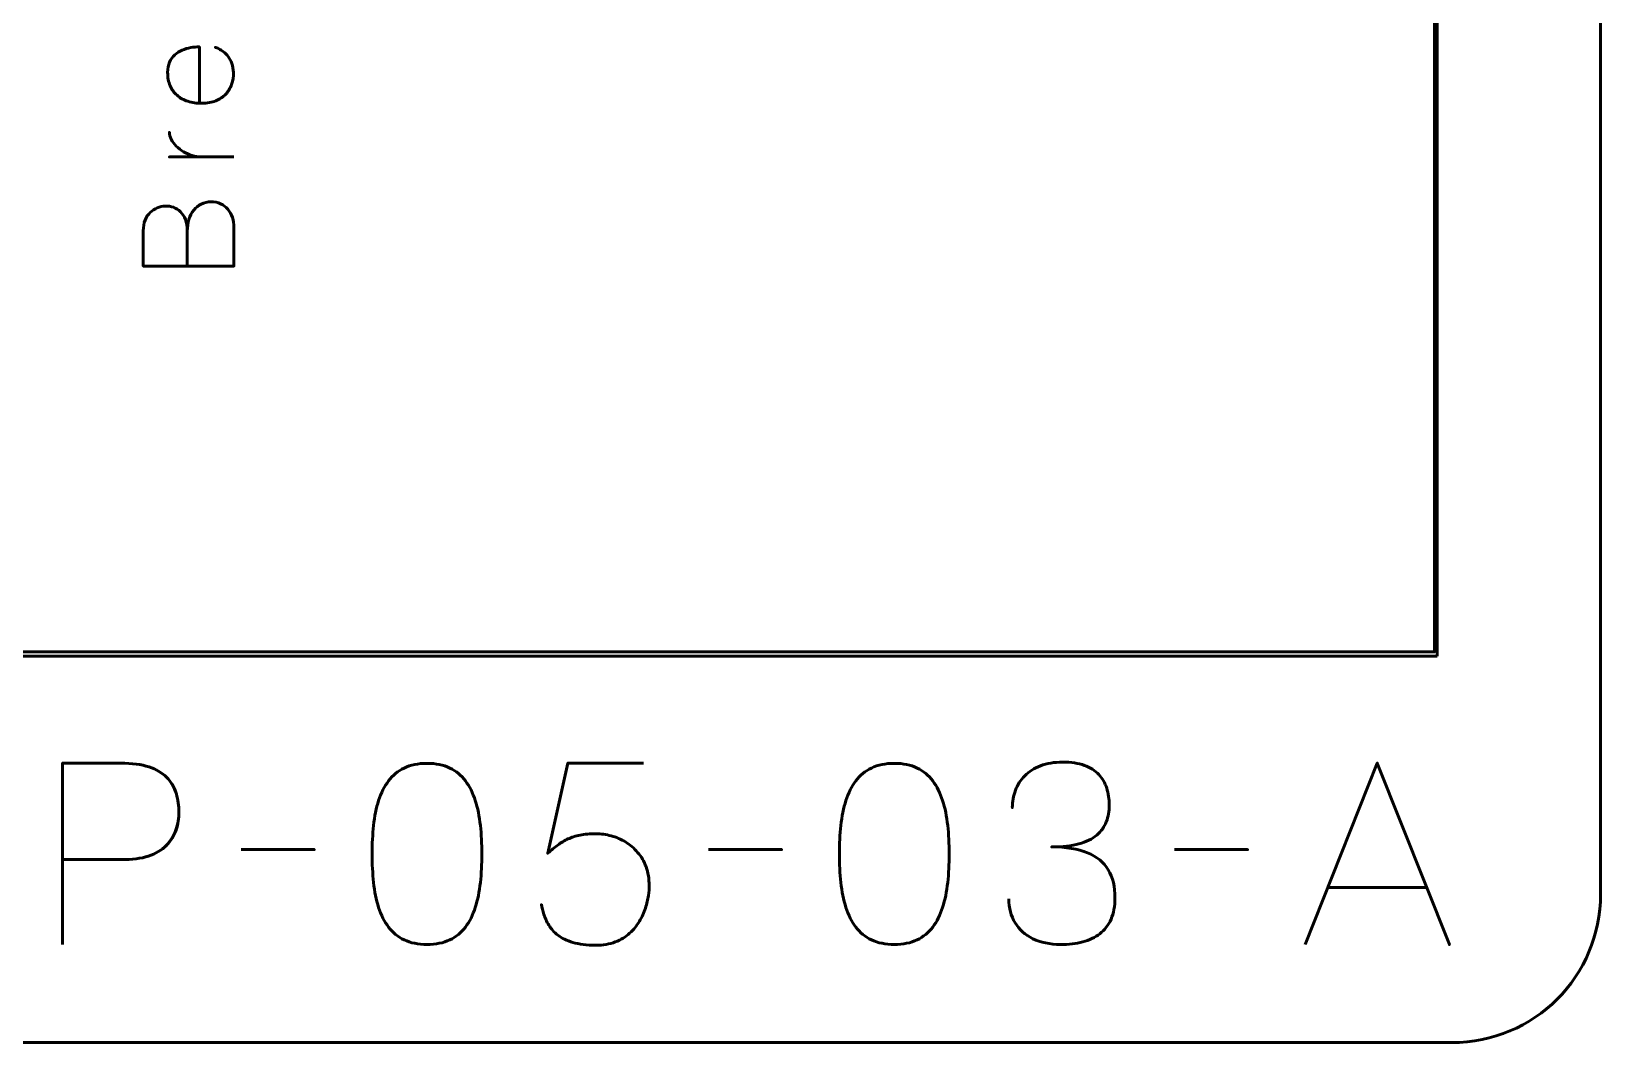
# Model space of a CAD drawing. Header units: centimetres. Extents: x -21 to 0, y -29.7 to 0.
# Drawn here: x -5.28 to 0, y -29.7 to -26.3 of the extents above; entities that cross this region are included whole.
import ezdxf

# ---------------------------------------------------------------- set-up
doc = ezdxf.new("R2010")
doc.units = ezdxf.units.CM
doc.header["$MEASUREMENT"] = 0
doc.layers.add('Layer 1', color=7, linetype='Continuous')

msp = doc.modelspace()

# ---------------------------------------------------------------- linework, layer by layer
at = {"layer": 'Layer 1', "color": 22, "lineweight": 53}
msp.add_open_spline([(-21.00002, -29.19996), (-21.00002, -29.19996), (-21.00002, -0.49992), (-21.00002, -0.49992), (-21.00002, -0.49992), (-21.00002, -0.22295), (-20.77693, 0.00004), (-20.49993, 0.00004), (-20.49993, 0.00004), (-20.49993, 0.00004), (-0.50008, 0.00004), (-0.50008, 0.00004), (-0.50008, 0.00004), (-0.22294, 0.00004), (0.00002, -0.22295), (0.00002, -0.49992), (0.00002, -0.49992), (0.00002, -0.49992), (0.00002, -29.19996), (0.00002, -29.19996), (0.00002, -29.19996), (0.00002, -29.47696), (-0.22294, -29.70005), (-0.50008, -29.70005), (-0.50008, -29.70005), (-0.50008, -29.70005), (-20.49993, -29.70005), (-20.49993, -29.70005), (-20.49993, -29.70005), (-20.77693, -29.70005), (-21.00002, -29.47696), (-21.00002, -29.19996)], degree=3, knots=[0, 0, 0, 0, 0.125, 0.125, 0.125, 0.125, 0.25, 0.25, 0.25, 0.25, 0.375, 0.375, 0.375, 0.375, 0.5, 0.5, 0.5, 0.5, 0.625, 0.625, 0.625, 0.625, 0.75, 0.75, 0.75, 0.75, 0.875, 0.875, 0.875, 0.875, 1, 1, 1, 1], dxfattribs=at)
at = {"layer": 'Layer 1', "color": 114, "lineweight": 53}
msp.add_open_spline([(-0.55013, -28.40002), (-0.55013, -28.40002), (-9.85003, -28.40002), (-9.85003, -28.40002), (-9.85003, -28.40002), (-10.12703, -28.40002), (-10.35013, -28.17693), (-10.35013, -27.89993), (-10.35013, -27.89993), (-10.35013, -27.89993), (-10.35013, -23.60007), (-10.35013, -23.60007), (-10.35013, -23.60007), (-10.35013, -23.32293), (-10.12703, -23.09997), (-9.85003, -23.09997), (-9.85003, -23.09997), (-9.85003, -23.09997), (-0.55013, -23.09997), (-0.55013, -23.09997), (-0.55013, -23.09997), (-0.54978, -24.86664), (-0.54978, -26.63334), (-0.55013, -28.40002)], degree=3, knots=[0, 0, 0, 0, 0.1666667, 0.1666667, 0.1666667, 0.1666667, 0.3333333, 0.3333333, 0.3333333, 0.3333333, 0.5, 0.5, 0.5, 0.5, 0.6666667, 0.6666667, 0.6666667, 0.6666667, 0.8333333, 0.8333333, 0.8333333, 0.8333333, 1, 1, 1, 1], dxfattribs=at)
at = {"layer": 'Layer 1', "color": 30, "lineweight": 53}
for points, knots in [([(-8.94108, -28.38513), (-8.94108, -28.38513), (-8.94108, -23.11485), (-8.94108, -23.11485), (-8.94108, -23.11485), (-8.94108, -23.11485), (-0.55908, -23.11485), (-0.55908, -23.11485), (-0.55908, -23.11485), (-0.55908, -23.11485), (-0.55908, -28.38513), (-0.55908, -28.38513), (-0.55908, -28.38513), (-0.55908, -28.38513), (-8.94108, -28.38513), (-8.94108, -28.38513)], [0, 0, 0, 0, 0.25, 0.25, 0.25, 0.25, 0.5, 0.5, 0.5, 0.5, 0.75, 0.75, 0.75, 0.75, 1, 1, 1, 1]), ([(-4.71416, -26.53887), (-4.71416, -26.53887), (-4.71416, -26.34964), (-4.71416, -26.34964), (-4.71416, -26.34964), (-4.72369, -26.34957), (-4.73335, -26.35041), (-4.74337, -26.35211), (-4.74337, -26.35211), (-4.75332, -26.3538), (-4.76292, -26.35662), (-4.77216, -26.3605), (-4.77216, -26.3605), (-4.7814, -26.36438), (-4.78973, -26.36968), (-4.79706, -26.37624), (-4.79706, -26.37624), (-4.80447, -26.38287), (-4.81033, -26.39105), (-4.81463, -26.40079), (-4.81463, -26.40079), (-4.81894, -26.41053), (-4.82119, -26.42217), (-4.82126, -26.43557), (-4.82126, -26.43557), (-4.82119, -26.4523), (-4.81844, -26.46711), (-4.81301, -26.48002), (-4.81301, -26.48002), (-4.80758, -26.49287), (-4.79982, -26.50373), (-4.78966, -26.51248), (-4.78966, -26.51248), (-4.77957, -26.5213), (-4.76736, -26.528), (-4.75325, -26.53252), (-4.75325, -26.53252), (-4.73907, -26.53703), (-4.72319, -26.53929), (-4.7057, -26.53929), (-4.7057, -26.53929), (-4.68813, -26.53922), (-4.67261, -26.5364), (-4.65927, -26.53104), (-4.65927, -26.53104), (-4.64594, -26.5256), (-4.63472, -26.51812), (-4.62576, -26.50853), (-4.62576, -26.50853), (-4.61687, -26.499), (-4.61016, -26.488), (-4.60579, -26.47551), (-4.60579, -26.47551), (-4.60142, -26.46309), (-4.59944, -26.44976), (-4.59986, -26.43557), (-4.59986, -26.43557), (-4.60029, -26.42422), (-4.60212, -26.41413), (-4.60537, -26.40531), (-4.60537, -26.40531), (-4.60868, -26.39649), (-4.61277, -26.3888), (-4.61771, -26.38223), (-4.61771, -26.38223), (-4.62265, -26.37574), (-4.62787, -26.37031), (-4.63338, -26.36594), (-4.63338, -26.36594), (-4.63888, -26.36156), (-4.6441, -26.35818), (-4.64904, -26.35578), (-4.64904, -26.35578), (-4.65391, -26.35338), (-4.658, -26.3519), (-4.66125, -26.35133), (-4.66125, -26.35133), (-4.658, -26.3519), (-4.65391, -26.35338), (-4.64904, -26.35578), (-4.64904, -26.35578), (-4.6441, -26.35818), (-4.63888, -26.36156), (-4.63338, -26.36594), (-4.63338, -26.36594), (-4.62787, -26.37031), (-4.62265, -26.37574), (-4.61771, -26.38223), (-4.61771, -26.38223), (-4.61277, -26.3888), (-4.60868, -26.39649), (-4.60537, -26.40531), (-4.60537, -26.40531), (-4.60212, -26.41413), (-4.60029, -26.42422), (-4.59986, -26.43557), (-4.59986, -26.43557), (-4.59944, -26.44976), (-4.60142, -26.46309), (-4.60579, -26.47551), (-4.60579, -26.47551), (-4.61016, -26.488), (-4.61687, -26.499), (-4.62576, -26.50853), (-4.62576, -26.50853), (-4.63472, -26.51812), (-4.64594, -26.5256), (-4.65927, -26.53104), (-4.65927, -26.53104), (-4.67261, -26.5364), (-4.68813, -26.53922), (-4.7057, -26.53929), (-4.7057, -26.53929), (-4.72319, -26.53929), (-4.73907, -26.53703), (-4.75325, -26.53252), (-4.75325, -26.53252), (-4.76736, -26.528), (-4.77957, -26.5213), (-4.78966, -26.51248), (-4.78966, -26.51248), (-4.79982, -26.50373), (-4.80758, -26.49287), (-4.81301, -26.48002), (-4.81301, -26.48002), (-4.81844, -26.46711), (-4.82119, -26.4523), (-4.82126, -26.43557), (-4.82126, -26.43557), (-4.82119, -26.42217), (-4.81894, -26.41053), (-4.81463, -26.40079), (-4.81463, -26.40079), (-4.81033, -26.39105), (-4.80447, -26.38287), (-4.79706, -26.37624), (-4.79706, -26.37624), (-4.78973, -26.36968), (-4.7814, -26.36438), (-4.77216, -26.3605), (-4.77216, -26.3605), (-4.76292, -26.35662), (-4.75332, -26.3538), (-4.74337, -26.35211), (-4.74337, -26.35211), (-4.73335, -26.35041), (-4.72369, -26.34957), (-4.71416, -26.34964), (-4.71416, -26.34964), (-4.71416, -26.34964), (-4.71416, -26.53887), (-4.71416, -26.53887)], [0, 0, 0, 0, 0.0263158, 0.0263158, 0.0263158, 0.0263158, 0.0526316, 0.0526316, 0.0526316, 0.0526316, 0.0789474, 0.0789474, 0.0789474, 0.0789474, 0.1052632, 0.1052632, 0.1052632, 0.1052632, 0.1315789, 0.1315789, 0.1315789, 0.1315789, 0.1578947, 0.1578947, 0.1578947, 0.1578947, 0.1842105, 0.1842105, 0.1842105, 0.1842105, 0.2105263, 0.2105263, 0.2105263, 0.2105263, 0.2368421, 0.2368421, 0.2368421, 0.2368421, 0.2631579, 0.2631579, 0.2631579, 0.2631579, 0.2894737, 0.2894737, 0.2894737, 0.2894737, 0.3157895, 0.3157895, 0.3157895, 0.3157895, 0.3421053, 0.3421053, 0.3421053, 0.3421053, 0.3684211, 0.3684211, 0.3684211, 0.3684211, 0.3947368, 0.3947368, 0.3947368, 0.3947368, 0.4210526, 0.4210526, 0.4210526, 0.4210526, 0.4473684, 0.4473684, 0.4473684, 0.4473684, 0.4736842, 0.4736842, 0.4736842, 0.4736842, 0.5, 0.5, 0.5, 0.5, 0.5263158, 0.5263158, 0.5263158, 0.5263158, 0.5526316, 0.5526316, 0.5526316, 0.5526316, 0.5789474, 0.5789474, 0.5789474, 0.5789474, 0.6052632, 0.6052632, 0.6052632, 0.6052632, 0.6315789, 0.6315789, 0.6315789, 0.6315789, 0.6578947, 0.6578947, 0.6578947, 0.6578947, 0.6842105, 0.6842105, 0.6842105, 0.6842105, 0.7105263, 0.7105263, 0.7105263, 0.7105263, 0.7368421, 0.7368421, 0.7368421, 0.7368421, 0.7631579, 0.7631579, 0.7631579, 0.7631579, 0.7894737, 0.7894737, 0.7894737, 0.7894737, 0.8157895, 0.8157895, 0.8157895, 0.8157895, 0.8421053, 0.8421053, 0.8421053, 0.8421053, 0.8684211, 0.8684211, 0.8684211, 0.8684211, 0.8947368, 0.8947368, 0.8947368, 0.8947368, 0.9210526, 0.9210526, 0.9210526, 0.9210526, 0.9473684, 0.9473684, 0.9473684, 0.9473684, 0.9736842, 0.9736842, 0.9736842, 0.9736842, 1, 1, 1, 1]), ([(-4.70908, -26.71963), (-4.71889, -26.71984), (-4.72884, -26.71836), (-4.73886, -26.71526), (-4.73886, -26.71526), (-4.74888, -26.71215), (-4.75847, -26.70785), (-4.76764, -26.70234), (-4.76764, -26.70234), (-4.77682, -26.69677), (-4.78493, -26.69042), (-4.79213, -26.68322), (-4.79213, -26.68322), (-4.79932, -26.6761), (-4.80497, -26.66848), (-4.80913, -26.66051), (-4.80913, -26.66051), (-4.81329, -26.65253), (-4.81534, -26.64463), (-4.81534, -26.63666), (-4.81534, -26.63666), (-4.81534, -26.64463), (-4.81329, -26.65253), (-4.80913, -26.66051), (-4.80913, -26.66051), (-4.80497, -26.66848), (-4.79932, -26.6761), (-4.79213, -26.68322), (-4.79213, -26.68322), (-4.78493, -26.69042), (-4.77682, -26.69677), (-4.76764, -26.70234), (-4.76764, -26.70234), (-4.75847, -26.70785), (-4.74888, -26.71215), (-4.73886, -26.71526), (-4.73886, -26.71526), (-4.72884, -26.71836), (-4.71889, -26.71984), (-4.70908, -26.71963)], [0, 0, 0, 0, 0.1, 0.1, 0.1, 0.1, 0.2, 0.2, 0.2, 0.2, 0.3, 0.3, 0.3, 0.3, 0.4, 0.4, 0.4, 0.4, 0.5, 0.5, 0.5, 0.5, 0.6, 0.6, 0.6, 0.6, 0.7, 0.7, 0.7, 0.7, 0.8, 0.8, 0.8, 0.8, 0.9, 0.9, 0.9, 0.9, 1, 1, 1, 1]), ([(-4.59817, -26.71963), (-4.59817, -26.71963), (-4.81534, -26.71963), (-4.81534, -26.71963), (-4.81534, -26.71963), (-4.81534, -26.71963), (-4.59817, -26.71963), (-4.59817, -26.71963)], [0, 0, 0, 0, 0.5, 0.5, 0.5, 0.5, 1, 1, 1, 1]), ([(-4.75523, -27.08708), (-4.75523, -27.08708), (-4.75523, -26.96982), (-4.75523, -26.96982), (-4.75523, -26.96982), (-4.7553, -26.95458), (-4.75741, -26.9416), (-4.76158, -26.93066), (-4.76158, -26.93066), (-4.76567, -26.91979), (-4.77124, -26.91098), (-4.77823, -26.90413), (-4.77823, -26.90413), (-4.78521, -26.89729), (-4.79311, -26.89235), (-4.80186, -26.88924), (-4.80186, -26.88924), (-4.81054, -26.88621), (-4.81957, -26.8848), (-4.82888, -26.88515), (-4.82888, -26.88515), (-4.8382, -26.88558), (-4.84723, -26.88755), (-4.85605, -26.89108), (-4.85605, -26.89108), (-4.86487, -26.89454), (-4.87284, -26.89976), (-4.87997, -26.9066), (-4.87997, -26.9066), (-4.88709, -26.91344), (-4.89274, -26.92198), (-4.8969, -26.93235), (-4.8969, -26.93235), (-4.90113, -26.94273), (-4.90332, -26.95493), (-4.90339, -26.96897), (-4.90339, -26.96897), (-4.90339, -26.96897), (-4.90339, -27.08708), (-4.90339, -27.08708), (-4.90339, -27.08708), (-4.90339, -27.08708), (-4.59817, -27.08708), (-4.59817, -27.08708), (-4.59817, -27.08708), (-4.59817, -27.08708), (-4.59817, -26.95712), (-4.59817, -26.95712), (-4.59817, -26.95712), (-4.59817, -26.94498), (-4.59993, -26.93369), (-4.60339, -26.92325), (-4.60339, -26.92325), (-4.60692, -26.91281), (-4.61193, -26.90371), (-4.61856, -26.89581), (-4.61856, -26.89581), (-4.62526, -26.88797), (-4.63331, -26.88184), (-4.64283, -26.87746), (-4.64283, -26.87746), (-4.65236, -26.87309), (-4.66315, -26.87083), (-4.67522, -26.87076), (-4.67522, -26.87076), (-4.68735, -26.87104), (-4.69829, -26.87358), (-4.70809, -26.87845), (-4.70809, -26.87845), (-4.7179, -26.88332), (-4.7263, -26.89009), (-4.73328, -26.89884), (-4.73328, -26.89884), (-4.74034, -26.90759), (-4.74577, -26.91803), (-4.74951, -26.93003), (-4.74951, -26.93003), (-4.75325, -26.94202), (-4.75515, -26.95528), (-4.75523, -26.96982), (-4.75523, -26.96982), (-4.75515, -26.95528), (-4.75325, -26.94202), (-4.74951, -26.93003), (-4.74951, -26.93003), (-4.74577, -26.91803), (-4.74034, -26.90759), (-4.73328, -26.89884), (-4.73328, -26.89884), (-4.7263, -26.89009), (-4.7179, -26.88332), (-4.70809, -26.87845), (-4.70809, -26.87845), (-4.69829, -26.87358), (-4.68735, -26.87104), (-4.67522, -26.87076), (-4.67522, -26.87076), (-4.66315, -26.87083), (-4.65236, -26.87309), (-4.64283, -26.87746), (-4.64283, -26.87746), (-4.63331, -26.88184), (-4.62526, -26.88797), (-4.61856, -26.89581), (-4.61856, -26.89581), (-4.61193, -26.90371), (-4.60692, -26.91281), (-4.60339, -26.92325), (-4.60339, -26.92325), (-4.59993, -26.93369), (-4.59817, -26.94498), (-4.59817, -26.95712), (-4.59817, -26.95712), (-4.59817, -26.95712), (-4.59817, -27.08708), (-4.59817, -27.08708), (-4.59817, -27.08708), (-4.59817, -27.08708), (-4.90339, -27.08708), (-4.90339, -27.08708), (-4.90339, -27.08708), (-4.90339, -27.08708), (-4.90339, -26.96897), (-4.90339, -26.96897), (-4.90339, -26.96897), (-4.90332, -26.95493), (-4.90113, -26.94273), (-4.8969, -26.93235), (-4.8969, -26.93235), (-4.89274, -26.92198), (-4.88709, -26.91344), (-4.87997, -26.9066), (-4.87997, -26.9066), (-4.87284, -26.89976), (-4.86487, -26.89454), (-4.85605, -26.89108), (-4.85605, -26.89108), (-4.84723, -26.88755), (-4.8382, -26.88558), (-4.82888, -26.88515), (-4.82888, -26.88515), (-4.81957, -26.8848), (-4.81054, -26.88621), (-4.80186, -26.88924), (-4.80186, -26.88924), (-4.79311, -26.89235), (-4.78521, -26.89729), (-4.77823, -26.90413), (-4.77823, -26.90413), (-4.77124, -26.91098), (-4.76567, -26.91979), (-4.76158, -26.93066), (-4.76158, -26.93066), (-4.75741, -26.9416), (-4.7553, -26.95458), (-4.75523, -26.96982), (-4.75523, -26.96982), (-4.75523, -26.96982), (-4.75523, -27.08708), (-4.75523, -27.08708)], [0, 0, 0, 0, 0.025, 0.025, 0.025, 0.025, 0.05, 0.05, 0.05, 0.05, 0.075, 0.075, 0.075, 0.075, 0.1, 0.1, 0.1, 0.1, 0.125, 0.125, 0.125, 0.125, 0.15, 0.15, 0.15, 0.15, 0.175, 0.175, 0.175, 0.175, 0.2, 0.2, 0.2, 0.2, 0.225, 0.225, 0.225, 0.225, 0.25, 0.25, 0.25, 0.25, 0.275, 0.275, 0.275, 0.275, 0.3, 0.3, 0.3, 0.3, 0.325, 0.325, 0.325, 0.325, 0.35, 0.35, 0.35, 0.35, 0.375, 0.375, 0.375, 0.375, 0.4, 0.4, 0.4, 0.4, 0.425, 0.425, 0.425, 0.425, 0.45, 0.45, 0.45, 0.45, 0.475, 0.475, 0.475, 0.475, 0.5, 0.5, 0.5, 0.5, 0.525, 0.525, 0.525, 0.525, 0.55, 0.55, 0.55, 0.55, 0.575, 0.575, 0.575, 0.575, 0.6, 0.6, 0.6, 0.6, 0.625, 0.625, 0.625, 0.625, 0.65, 0.65, 0.65, 0.65, 0.675, 0.675, 0.675, 0.675, 0.7, 0.7, 0.7, 0.7, 0.725, 0.725, 0.725, 0.725, 0.75, 0.75, 0.75, 0.75, 0.775, 0.775, 0.775, 0.775, 0.8, 0.8, 0.8, 0.8, 0.825, 0.825, 0.825, 0.825, 0.85, 0.85, 0.85, 0.85, 0.875, 0.875, 0.875, 0.875, 0.9, 0.9, 0.9, 0.9, 0.925, 0.925, 0.925, 0.925, 0.95, 0.95, 0.95, 0.95, 0.975, 0.975, 0.975, 0.975, 1, 1, 1, 1]), ([(-5.17463, -29.36993), (-5.17463, -29.36993), (-5.17463, -28.75948), (-5.17463, -28.75948), (-5.17463, -28.75948), (-5.17463, -28.75948), (-4.9799, -28.75948), (-4.9799, -28.75948), (-4.9799, -28.75948), (-4.94095, -28.75962), (-4.90892, -28.764), (-4.88366, -28.77246), (-4.88366, -28.77246), (-4.85854, -28.78079), (-4.83878, -28.79236), (-4.82453, -28.80704), (-4.82453, -28.80704), (-4.81028, -28.82157), (-4.80012, -28.83822), (-4.79391, -28.85699), (-4.79391, -28.85699), (-4.78784, -28.87576), (-4.78431, -28.89537), (-4.78347, -28.91611), (-4.78347, -28.91611), (-4.78248, -28.93686), (-4.78488, -28.95718), (-4.79052, -28.97693), (-4.79052, -28.97693), (-4.79631, -28.99669), (-4.80605, -29.01461), (-4.82002, -29.0307), (-4.82002, -29.0307), (-4.83384, -29.04678), (-4.85261, -29.05963), (-4.87618, -29.06908), (-4.87618, -29.06908), (-4.89974, -29.07868), (-4.92895, -29.08347), (-4.96381, -29.08376), (-4.96381, -29.08376), (-4.96381, -29.08376), (-5.17463, -29.08376), (-5.17463, -29.08376), (-5.17463, -29.08376), (-5.17463, -29.08376), (-4.96381, -29.08376), (-4.96381, -29.08376), (-4.96381, -29.08376), (-4.92966, -29.08347), (-4.90073, -29.07868), (-4.87731, -29.06908), (-4.87731, -29.06908), (-4.85374, -29.05963), (-4.83497, -29.04678), (-4.82086, -29.0307), (-4.82086, -29.0307), (-4.80689, -29.01461), (-4.79687, -28.99669), (-4.79095, -28.97693), (-4.79095, -28.97693), (-4.78502, -28.95718), (-4.78248, -28.93686), (-4.78347, -28.91611), (-4.78347, -28.91611), (-4.78431, -28.89537), (-4.78784, -28.87576), (-4.79419, -28.85699), (-4.79419, -28.85699), (-4.8004, -28.83822), (-4.81084, -28.82157), (-4.8251, -28.80704), (-4.8251, -28.80704), (-4.83949, -28.79236), (-4.85924, -28.78079), (-4.88436, -28.77246), (-4.88436, -28.77246), (-4.90962, -28.764), (-4.94137, -28.75962), (-4.9799, -28.75948), (-4.9799, -28.75948), (-4.9799, -28.75948), (-5.17463, -28.75948), (-5.17463, -28.75948), (-5.17463, -28.75948), (-5.17463, -28.75948), (-5.17463, -29.36993), (-5.17463, -29.36993)], [0, 0, 0, 0, 0.0454545, 0.0454545, 0.0454545, 0.0454545, 0.0909091, 0.0909091, 0.0909091, 0.0909091, 0.1363636, 0.1363636, 0.1363636, 0.1363636, 0.1818182, 0.1818182, 0.1818182, 0.1818182, 0.2272727, 0.2272727, 0.2272727, 0.2272727, 0.2727273, 0.2727273, 0.2727273, 0.2727273, 0.3181818, 0.3181818, 0.3181818, 0.3181818, 0.3636364, 0.3636364, 0.3636364, 0.3636364, 0.4090909, 0.4090909, 0.4090909, 0.4090909, 0.4545455, 0.4545455, 0.4545455, 0.4545455, 0.5, 0.5, 0.5, 0.5, 0.5454545, 0.5454545, 0.5454545, 0.5454545, 0.5909091, 0.5909091, 0.5909091, 0.5909091, 0.6363636, 0.6363636, 0.6363636, 0.6363636, 0.6818182, 0.6818182, 0.6818182, 0.6818182, 0.7272727, 0.7272727, 0.7272727, 0.7272727, 0.7727273, 0.7727273, 0.7727273, 0.7727273, 0.8181818, 0.8181818, 0.8181818, 0.8181818, 0.8636364, 0.8636364, 0.8636364, 0.8636364, 0.9090909, 0.9090909, 0.9090909, 0.9090909, 0.9545455, 0.9545455, 0.9545455, 0.9545455, 1, 1, 1, 1]), ([(-3.94865, -29.36993), (-3.91901, -29.36979), (-3.89347, -29.36457), (-3.87216, -29.35441), (-3.87216, -29.35441), (-3.851, -29.34425), (-3.83336, -29.32971), (-3.81925, -29.31123), (-3.81925, -29.31123), (-3.80528, -29.2926), (-3.79427, -29.27059), (-3.78608, -29.24519), (-3.78608, -29.24519), (-3.77804, -29.21979), (-3.77226, -29.19199), (-3.76901, -29.16151), (-3.76901, -29.16151), (-3.76562, -29.13103), (-3.76393, -29.099), (-3.76407, -29.06513), (-3.76407, -29.06513), (-3.76393, -29.0314), (-3.76562, -28.99937), (-3.76901, -28.96903), (-3.76901, -28.96903), (-3.77226, -28.93869), (-3.77804, -28.91075), (-3.78608, -28.88535), (-3.78608, -28.88535), (-3.79427, -28.86009), (-3.80528, -28.83808), (-3.81925, -28.81931), (-3.81925, -28.81931), (-3.83336, -28.80069), (-3.851, -28.78615), (-3.87216, -28.77599), (-3.87216, -28.77599), (-3.89347, -28.76569), (-3.91901, -28.76047), (-3.94865, -28.76033), (-3.94865, -28.76033), (-3.97828, -28.76047), (-4.00382, -28.76569), (-4.02513, -28.77599), (-4.02513, -28.77599), (-4.04629, -28.78615), (-4.06393, -28.80069), (-4.07804, -28.81931), (-4.07804, -28.81931), (-4.09202, -28.83808), (-4.10302, -28.86009), (-4.11121, -28.88535), (-4.11121, -28.88535), (-4.11925, -28.91075), (-4.12504, -28.93869), (-4.12828, -28.96903), (-4.12828, -28.96903), (-4.13167, -28.99937), (-4.13336, -29.0314), (-4.13322, -29.06513), (-4.13322, -29.06513), (-4.13336, -29.099), (-4.13167, -29.13103), (-4.12828, -29.16151), (-4.12828, -29.16151), (-4.12504, -29.19199), (-4.11925, -29.21979), (-4.11121, -29.24519), (-4.11121, -29.24519), (-4.10302, -29.27059), (-4.09202, -29.2926), (-4.07804, -29.31123), (-4.07804, -29.31123), (-4.06393, -29.32971), (-4.04629, -29.34425), (-4.02513, -29.35441), (-4.02513, -29.35441), (-4.00382, -29.36457), (-3.97828, -29.36979), (-3.94865, -29.36993)], [0, 0, 0, 0, 0.05, 0.05, 0.05, 0.05, 0.1, 0.1, 0.1, 0.1, 0.15, 0.15, 0.15, 0.15, 0.2, 0.2, 0.2, 0.2, 0.25, 0.25, 0.25, 0.25, 0.3, 0.3, 0.3, 0.3, 0.35, 0.35, 0.35, 0.35, 0.4, 0.4, 0.4, 0.4, 0.45, 0.45, 0.45, 0.45, 0.5, 0.5, 0.5, 0.5, 0.55, 0.55, 0.55, 0.55, 0.6, 0.6, 0.6, 0.6, 0.65, 0.65, 0.65, 0.65, 0.7, 0.7, 0.7, 0.7, 0.75, 0.75, 0.75, 0.75, 0.8, 0.8, 0.8, 0.8, 0.85, 0.85, 0.85, 0.85, 0.9, 0.9, 0.9, 0.9, 0.95, 0.95, 0.95, 0.95, 1, 1, 1, 1]), ([(-3.94865, -29.36993), (-3.91901, -29.36979), (-3.89347, -29.36457), (-3.87216, -29.35441), (-3.87216, -29.35441), (-3.851, -29.34425), (-3.83336, -29.32971), (-3.81925, -29.31123), (-3.81925, -29.31123), (-3.80528, -29.2926), (-3.79427, -29.27059), (-3.78608, -29.24519), (-3.78608, -29.24519), (-3.77804, -29.21979), (-3.77226, -29.19199), (-3.76901, -29.16151), (-3.76901, -29.16151), (-3.76562, -29.13103), (-3.76393, -29.099), (-3.76407, -29.06513), (-3.76407, -29.06513), (-3.76393, -29.0314), (-3.76562, -28.99937), (-3.76901, -28.96903), (-3.76901, -28.96903), (-3.77226, -28.93869), (-3.77804, -28.91075), (-3.78608, -28.88535), (-3.78608, -28.88535), (-3.79427, -28.86009), (-3.80528, -28.83808), (-3.81925, -28.81931), (-3.81925, -28.81931), (-3.83336, -28.80069), (-3.851, -28.78615), (-3.87216, -28.77599), (-3.87216, -28.77599), (-3.89347, -28.76569), (-3.91901, -28.76047), (-3.94865, -28.76033), (-3.94865, -28.76033), (-3.97828, -28.76047), (-4.00382, -28.76569), (-4.02513, -28.77599), (-4.02513, -28.77599), (-4.04629, -28.78615), (-4.06393, -28.80069), (-4.07804, -28.81931), (-4.07804, -28.81931), (-4.09202, -28.83808), (-4.10302, -28.86009), (-4.11121, -28.88535), (-4.11121, -28.88535), (-4.11925, -28.91075), (-4.12504, -28.93869), (-4.12828, -28.96903), (-4.12828, -28.96903), (-4.13167, -28.99937), (-4.13336, -29.0314), (-4.13322, -29.06513), (-4.13322, -29.06513), (-4.13336, -29.099), (-4.13167, -29.13103), (-4.12828, -29.16151), (-4.12828, -29.16151), (-4.12504, -29.19199), (-4.11925, -29.21979), (-4.11121, -29.24519), (-4.11121, -29.24519), (-4.10302, -29.27059), (-4.09202, -29.2926), (-4.07804, -29.31123), (-4.07804, -29.31123), (-4.06393, -29.32971), (-4.04629, -29.34425), (-4.02513, -29.35441), (-4.02513, -29.35441), (-4.00382, -29.36457), (-3.97828, -29.36979), (-3.94865, -29.36993)], [0, 0, 0, 0, 0.05, 0.05, 0.05, 0.05, 0.1, 0.1, 0.1, 0.1, 0.15, 0.15, 0.15, 0.15, 0.2, 0.2, 0.2, 0.2, 0.25, 0.25, 0.25, 0.25, 0.3, 0.3, 0.3, 0.3, 0.35, 0.35, 0.35, 0.35, 0.4, 0.4, 0.4, 0.4, 0.45, 0.45, 0.45, 0.45, 0.5, 0.5, 0.5, 0.5, 0.55, 0.55, 0.55, 0.55, 0.6, 0.6, 0.6, 0.6, 0.65, 0.65, 0.65, 0.65, 0.7, 0.7, 0.7, 0.7, 0.75, 0.75, 0.75, 0.75, 0.8, 0.8, 0.8, 0.8, 0.85, 0.85, 0.85, 0.85, 0.9, 0.9, 0.9, 0.9, 0.95, 0.95, 0.95, 0.95, 1, 1, 1, 1]), ([(-3.22051, -28.75948), (-3.22051, -28.75948), (-3.47451, -28.75948), (-3.47451, -28.75948), (-3.47451, -28.75948), (-3.47451, -28.75948), (-3.54224, -29.06259), (-3.54224, -29.06259), (-3.54224, -29.06259), (-3.53039, -29.05243), (-3.5191, -29.04326), (-3.50823, -29.03521), (-3.50823, -29.03521), (-3.49751, -29.02717), (-3.48622, -29.0204), (-3.47423, -29.01475), (-3.47423, -29.01475), (-3.46237, -29.00911), (-3.44883, -29.00487), (-3.43359, -29.00191), (-3.43359, -29.00191), (-3.41849, -28.99895), (-3.40043, -28.9974), (-3.37968, -28.9974), (-3.37968, -28.9974), (-3.36275, -28.9974), (-3.34582, -28.99965), (-3.32888, -29.00431), (-3.32888, -29.00431), (-3.31195, -29.00883), (-3.29586, -29.01574), (-3.28062, -29.02491), (-3.28062, -29.02491), (-3.26524, -29.03423), (-3.25169, -29.0458), (-3.23984, -29.05977), (-3.23984, -29.05977), (-3.22785, -29.07374), (-3.21839, -29.09011), (-3.21162, -29.10887), (-3.21162, -29.10887), (-3.2047, -29.12764), (-3.20118, -29.14895), (-3.20103, -29.17266), (-3.20103, -29.17266), (-3.20089, -29.1814), (-3.20188, -29.19241), (-3.20386, -29.20539), (-3.20386, -29.20539), (-3.20569, -29.21838), (-3.20908, -29.23249), (-3.21388, -29.24745), (-3.21388, -29.24745), (-3.21867, -29.2624), (-3.22545, -29.27722), (-3.23406, -29.2919), (-3.23406, -29.2919), (-3.24266, -29.30657), (-3.25367, -29.31998), (-3.26693, -29.33211), (-3.26693, -29.33211), (-3.2802, -29.34425), (-3.29629, -29.35398), (-3.31505, -29.36132), (-3.31505, -29.36132), (-3.33396, -29.36852), (-3.35612, -29.37233), (-3.38138, -29.37247), (-3.38138, -29.37247), (-3.41157, -29.37233), (-3.43697, -29.36908), (-3.45758, -29.36302), (-3.45758, -29.36302), (-3.47818, -29.35681), (-3.49497, -29.34876), (-3.50795, -29.3386), (-3.50795, -29.3386), (-3.52108, -29.32844), (-3.53124, -29.3173), (-3.53857, -29.30516), (-3.53857, -29.30516), (-3.54591, -29.29302), (-3.55142, -29.28089), (-3.55508, -29.26875), (-3.55508, -29.26875), (-3.55875, -29.25662), (-3.56158, -29.24547), (-3.56341, -29.23531), (-3.56341, -29.23531), (-3.56158, -29.24547), (-3.55875, -29.25662), (-3.55508, -29.26875), (-3.55508, -29.26875), (-3.55142, -29.28089), (-3.54591, -29.29302), (-3.53857, -29.30516), (-3.53857, -29.30516), (-3.53124, -29.3173), (-3.52108, -29.32844), (-3.50795, -29.3386), (-3.50795, -29.3386), (-3.49497, -29.34876), (-3.47818, -29.35681), (-3.45758, -29.36302), (-3.45758, -29.36302), (-3.43697, -29.36908), (-3.41157, -29.37233), (-3.38138, -29.37247), (-3.38138, -29.37247), (-3.35612, -29.37233), (-3.33396, -29.36852), (-3.31505, -29.36132), (-3.31505, -29.36132), (-3.29629, -29.35398), (-3.2802, -29.34425), (-3.26693, -29.33211), (-3.26693, -29.33211), (-3.25367, -29.31998), (-3.24266, -29.30657), (-3.23406, -29.2919), (-3.23406, -29.2919), (-3.22545, -29.27722), (-3.21867, -29.2624), (-3.21388, -29.24745), (-3.21388, -29.24745), (-3.20908, -29.23249), (-3.20569, -29.21838), (-3.20386, -29.20539), (-3.20386, -29.20539), (-3.20188, -29.19241), (-3.20089, -29.1814), (-3.20103, -29.17266), (-3.20103, -29.17266), (-3.20118, -29.14895), (-3.2047, -29.12764), (-3.21162, -29.10887), (-3.21162, -29.10887), (-3.21839, -29.09011), (-3.22785, -29.07374), (-3.23984, -29.05977), (-3.23984, -29.05977), (-3.25169, -29.0458), (-3.26524, -29.03423), (-3.28062, -29.02491), (-3.28062, -29.02491), (-3.29586, -29.01574), (-3.31195, -29.00883), (-3.32888, -29.00431), (-3.32888, -29.00431), (-3.34582, -28.99965), (-3.36275, -28.9974), (-3.37968, -28.9974), (-3.37968, -28.9974), (-3.40043, -28.9974), (-3.41849, -28.99895), (-3.43359, -29.00191), (-3.43359, -29.00191), (-3.44883, -29.00487), (-3.46237, -29.00911), (-3.47423, -29.01475), (-3.47423, -29.01475), (-3.48622, -29.0204), (-3.49751, -29.02717), (-3.50823, -29.03521), (-3.50823, -29.03521), (-3.5191, -29.04326), (-3.53039, -29.05243), (-3.54224, -29.06259), (-3.54224, -29.06259), (-3.54224, -29.06259), (-3.47451, -28.75948), (-3.47451, -28.75948), (-3.47451, -28.75948), (-3.47451, -28.75948), (-3.22051, -28.75948), (-3.22051, -28.75948)], [0, 0, 0, 0, 0.0227273, 0.0227273, 0.0227273, 0.0227273, 0.0454545, 0.0454545, 0.0454545, 0.0454545, 0.0681818, 0.0681818, 0.0681818, 0.0681818, 0.0909091, 0.0909091, 0.0909091, 0.0909091, 0.1136364, 0.1136364, 0.1136364, 0.1136364, 0.1363636, 0.1363636, 0.1363636, 0.1363636, 0.1590909, 0.1590909, 0.1590909, 0.1590909, 0.1818182, 0.1818182, 0.1818182, 0.1818182, 0.2045455, 0.2045455, 0.2045455, 0.2045455, 0.2272727, 0.2272727, 0.2272727, 0.2272727, 0.25, 0.25, 0.25, 0.25, 0.2727273, 0.2727273, 0.2727273, 0.2727273, 0.2954545, 0.2954545, 0.2954545, 0.2954545, 0.3181818, 0.3181818, 0.3181818, 0.3181818, 0.3409091, 0.3409091, 0.3409091, 0.3409091, 0.3636364, 0.3636364, 0.3636364, 0.3636364, 0.3863636, 0.3863636, 0.3863636, 0.3863636, 0.4090909, 0.4090909, 0.4090909, 0.4090909, 0.4318182, 0.4318182, 0.4318182, 0.4318182, 0.4545455, 0.4545455, 0.4545455, 0.4545455, 0.4772727, 0.4772727, 0.4772727, 0.4772727, 0.5, 0.5, 0.5, 0.5, 0.5227273, 0.5227273, 0.5227273, 0.5227273, 0.5454545, 0.5454545, 0.5454545, 0.5454545, 0.5681818, 0.5681818, 0.5681818, 0.5681818, 0.5909091, 0.5909091, 0.5909091, 0.5909091, 0.6136364, 0.6136364, 0.6136364, 0.6136364, 0.6363636, 0.6363636, 0.6363636, 0.6363636, 0.6590909, 0.6590909, 0.6590909, 0.6590909, 0.6818182, 0.6818182, 0.6818182, 0.6818182, 0.7045455, 0.7045455, 0.7045455, 0.7045455, 0.7272727, 0.7272727, 0.7272727, 0.7272727, 0.75, 0.75, 0.75, 0.75, 0.7727273, 0.7727273, 0.7727273, 0.7727273, 0.7954545, 0.7954545, 0.7954545, 0.7954545, 0.8181818, 0.8181818, 0.8181818, 0.8181818, 0.8409091, 0.8409091, 0.8409091, 0.8409091, 0.8636364, 0.8636364, 0.8636364, 0.8636364, 0.8863636, 0.8863636, 0.8863636, 0.8863636, 0.9090909, 0.9090909, 0.9090909, 0.9090909, 0.9318182, 0.9318182, 0.9318182, 0.9318182, 0.9545455, 0.9545455, 0.9545455, 0.9545455, 0.9772727, 0.9772727, 0.9772727, 0.9772727, 1, 1, 1, 1]), ([(-2.37638, -29.36993), (-2.34674, -29.36979), (-2.3212, -29.36457), (-2.29989, -29.35441), (-2.29989, -29.35441), (-2.27873, -29.34425), (-2.26109, -29.32971), (-2.24698, -29.31123), (-2.24698, -29.31123), (-2.23301, -29.2926), (-2.222, -29.27059), (-2.21381, -29.24519), (-2.21381, -29.24519), (-2.20577, -29.21979), (-2.19999, -29.19199), (-2.19674, -29.16151), (-2.19674, -29.16151), (-2.19335, -29.13103), (-2.19166, -29.099), (-2.1918, -29.06513), (-2.1918, -29.06513), (-2.19166, -29.0314), (-2.19335, -28.99937), (-2.19674, -28.96903), (-2.19674, -28.96903), (-2.19999, -28.93869), (-2.20577, -28.91075), (-2.21381, -28.88535), (-2.21381, -28.88535), (-2.222, -28.86009), (-2.23301, -28.83808), (-2.24698, -28.81931), (-2.24698, -28.81931), (-2.26109, -28.80069), (-2.27873, -28.78615), (-2.29989, -28.77599), (-2.29989, -28.77599), (-2.3212, -28.76569), (-2.34674, -28.76047), (-2.37638, -28.76033), (-2.37638, -28.76033), (-2.40601, -28.76047), (-2.43155, -28.76569), (-2.45286, -28.77599), (-2.45286, -28.77599), (-2.47402, -28.78615), (-2.49166, -28.80069), (-2.50577, -28.81931), (-2.50577, -28.81931), (-2.51975, -28.83808), (-2.53075, -28.86009), (-2.53894, -28.88535), (-2.53894, -28.88535), (-2.54698, -28.91075), (-2.55277, -28.93869), (-2.55601, -28.96903), (-2.55601, -28.96903), (-2.5594, -28.99937), (-2.56109, -29.0314), (-2.56095, -29.06513), (-2.56095, -29.06513), (-2.56109, -29.099), (-2.5594, -29.13103), (-2.55601, -29.16151), (-2.55601, -29.16151), (-2.55277, -29.19199), (-2.54698, -29.21979), (-2.53894, -29.24519), (-2.53894, -29.24519), (-2.53075, -29.27059), (-2.51975, -29.2926), (-2.50577, -29.31123), (-2.50577, -29.31123), (-2.49166, -29.32971), (-2.47402, -29.34425), (-2.45286, -29.35441), (-2.45286, -29.35441), (-2.43155, -29.36457), (-2.40601, -29.36979), (-2.37638, -29.36993)], [0, 0, 0, 0, 0.05, 0.05, 0.05, 0.05, 0.1, 0.1, 0.1, 0.1, 0.15, 0.15, 0.15, 0.15, 0.2, 0.2, 0.2, 0.2, 0.25, 0.25, 0.25, 0.25, 0.3, 0.3, 0.3, 0.3, 0.35, 0.35, 0.35, 0.35, 0.4, 0.4, 0.4, 0.4, 0.45, 0.45, 0.45, 0.45, 0.5, 0.5, 0.5, 0.5, 0.55, 0.55, 0.55, 0.55, 0.6, 0.6, 0.6, 0.6, 0.65, 0.65, 0.65, 0.65, 0.7, 0.7, 0.7, 0.7, 0.75, 0.75, 0.75, 0.75, 0.8, 0.8, 0.8, 0.8, 0.85, 0.85, 0.85, 0.85, 0.9, 0.9, 0.9, 0.9, 0.95, 0.95, 0.95, 0.95, 1, 1, 1, 1]), ([(-2.37638, -29.36993), (-2.34674, -29.36979), (-2.3212, -29.36457), (-2.29989, -29.35441), (-2.29989, -29.35441), (-2.27873, -29.34425), (-2.26109, -29.32971), (-2.24698, -29.31123), (-2.24698, -29.31123), (-2.23301, -29.2926), (-2.222, -29.27059), (-2.21381, -29.24519), (-2.21381, -29.24519), (-2.20577, -29.21979), (-2.19999, -29.19199), (-2.19674, -29.16151), (-2.19674, -29.16151), (-2.19335, -29.13103), (-2.19166, -29.099), (-2.1918, -29.06513), (-2.1918, -29.06513), (-2.19166, -29.0314), (-2.19335, -28.99937), (-2.19674, -28.96903), (-2.19674, -28.96903), (-2.19999, -28.93869), (-2.20577, -28.91075), (-2.21381, -28.88535), (-2.21381, -28.88535), (-2.222, -28.86009), (-2.23301, -28.83808), (-2.24698, -28.81931), (-2.24698, -28.81931), (-2.26109, -28.80069), (-2.27873, -28.78615), (-2.29989, -28.77599), (-2.29989, -28.77599), (-2.3212, -28.76569), (-2.34674, -28.76047), (-2.37638, -28.76033), (-2.37638, -28.76033), (-2.40601, -28.76047), (-2.43155, -28.76569), (-2.45286, -28.77599), (-2.45286, -28.77599), (-2.47402, -28.78615), (-2.49166, -28.80069), (-2.50577, -28.81931), (-2.50577, -28.81931), (-2.51975, -28.83808), (-2.53075, -28.86009), (-2.53894, -28.88535), (-2.53894, -28.88535), (-2.54698, -28.91075), (-2.55277, -28.93869), (-2.55601, -28.96903), (-2.55601, -28.96903), (-2.5594, -28.99937), (-2.56109, -29.0314), (-2.56095, -29.06513), (-2.56095, -29.06513), (-2.56109, -29.099), (-2.5594, -29.13103), (-2.55601, -29.16151), (-2.55601, -29.16151), (-2.55277, -29.19199), (-2.54698, -29.21979), (-2.53894, -29.24519), (-2.53894, -29.24519), (-2.53075, -29.27059), (-2.51975, -29.2926), (-2.50577, -29.31123), (-2.50577, -29.31123), (-2.49166, -29.32971), (-2.47402, -29.34425), (-2.45286, -29.35441), (-2.45286, -29.35441), (-2.43155, -29.36457), (-2.40601, -29.36979), (-2.37638, -29.36993)], [0, 0, 0, 0, 0.05, 0.05, 0.05, 0.05, 0.1, 0.1, 0.1, 0.1, 0.15, 0.15, 0.15, 0.15, 0.2, 0.2, 0.2, 0.2, 0.25, 0.25, 0.25, 0.25, 0.3, 0.3, 0.3, 0.3, 0.35, 0.35, 0.35, 0.35, 0.4, 0.4, 0.4, 0.4, 0.45, 0.45, 0.45, 0.45, 0.5, 0.5, 0.5, 0.5, 0.55, 0.55, 0.55, 0.55, 0.6, 0.6, 0.6, 0.6, 0.65, 0.65, 0.65, 0.65, 0.7, 0.7, 0.7, 0.7, 0.75, 0.75, 0.75, 0.75, 0.8, 0.8, 0.8, 0.8, 0.85, 0.85, 0.85, 0.85, 0.9, 0.9, 0.9, 0.9, 0.95, 0.95, 0.95, 0.95, 1, 1, 1, 1]), ([(-1.99114, -29.21668), (-1.991, -29.24716), (-1.98394, -29.27369), (-1.96997, -29.29669), (-1.96997, -29.29669), (-1.956, -29.31955), (-1.93611, -29.33747), (-1.91014, -29.35032), (-1.91014, -29.35032), (-1.88418, -29.36316), (-1.85299, -29.36965), (-1.81673, -29.36993), (-1.81673, -29.36993), (-1.78949, -29.36993), (-1.7648, -29.36711), (-1.74236, -29.36118), (-1.74236, -29.36118), (-1.72006, -29.35525), (-1.70087, -29.34608), (-1.68465, -29.33352), (-1.68465, -29.33352), (-1.66842, -29.32096), (-1.656, -29.30474), (-1.64711, -29.28498), (-1.64711, -29.28498), (-1.63836, -29.26508), (-1.63399, -29.24124), (-1.63384, -29.2133), (-1.63384, -29.2133), (-1.6337, -29.17604), (-1.64132, -29.14457), (-1.65642, -29.11903), (-1.65642, -29.11903), (-1.67152, -29.09349), (-1.69495, -29.0743), (-1.72641, -29.06118), (-1.72641, -29.06118), (-1.75788, -29.04805), (-1.79824, -29.04142), (-1.84721, -29.04142), (-1.84721, -29.04142), (-1.81066, -29.04156), (-1.78004, -29.03818), (-1.75506, -29.03126), (-1.75506, -29.03126), (-1.73022, -29.02435), (-1.71033, -29.01461), (-1.69537, -29.00191), (-1.69537, -29.00191), (-1.68041, -28.98935), (-1.66955, -28.97439), (-1.66306, -28.95718), (-1.66306, -28.95718), (-1.65642, -28.9401), (-1.65318, -28.92134), (-1.65332, -28.90087), (-1.65332, -28.90087), (-1.65318, -28.88041), (-1.656, -28.8615), (-1.66164, -28.84401), (-1.66164, -28.84401), (-1.66715, -28.82651), (-1.67618, -28.81113), (-1.68846, -28.798), (-1.68846, -28.798), (-1.70073, -28.78488), (-1.71696, -28.77458), (-1.73686, -28.76724), (-1.73686, -28.76724), (-1.75689, -28.7599), (-1.78131, -28.75624), (-1.80995, -28.75609), (-1.80995, -28.75609), (-1.83846, -28.75624), (-1.86343, -28.76047), (-1.8846, -28.76865), (-1.8846, -28.76865), (-1.90591, -28.77684), (-1.92341, -28.78799), (-1.93752, -28.80224), (-1.93752, -28.80224), (-1.95149, -28.81649), (-1.96193, -28.83272), (-1.96884, -28.85106), (-1.96884, -28.85106), (-1.9759, -28.86941), (-1.97929, -28.88888), (-1.97929, -28.90934), (-1.97929, -28.90934), (-1.97929, -28.88888), (-1.9759, -28.86941), (-1.96884, -28.85106), (-1.96884, -28.85106), (-1.96193, -28.83272), (-1.95149, -28.81649), (-1.93752, -28.80224), (-1.93752, -28.80224), (-1.92341, -28.78799), (-1.90591, -28.77684), (-1.8846, -28.76865), (-1.8846, -28.76865), (-1.86343, -28.76047), (-1.83846, -28.75624), (-1.80995, -28.75609), (-1.80995, -28.75609), (-1.78131, -28.75624), (-1.75689, -28.7599), (-1.73686, -28.76724), (-1.73686, -28.76724), (-1.71696, -28.77458), (-1.70073, -28.78488), (-1.68846, -28.798), (-1.68846, -28.798), (-1.67618, -28.81113), (-1.66715, -28.82651), (-1.66164, -28.84401), (-1.66164, -28.84401), (-1.656, -28.8615), (-1.65318, -28.88041), (-1.65332, -28.90087), (-1.65332, -28.90087), (-1.65318, -28.92134), (-1.65642, -28.9401), (-1.66306, -28.95718), (-1.66306, -28.95718), (-1.66955, -28.97439), (-1.68041, -28.98935), (-1.69537, -29.00191), (-1.69537, -29.00191), (-1.71033, -29.01461), (-1.73022, -29.02435), (-1.75506, -29.03126), (-1.75506, -29.03126), (-1.78004, -29.03818), (-1.81066, -29.04156), (-1.84721, -29.04142), (-1.84721, -29.04142), (-1.79824, -29.04142), (-1.75788, -29.04805), (-1.72641, -29.06118), (-1.72641, -29.06118), (-1.69495, -29.0743), (-1.67152, -29.09349), (-1.65642, -29.11903), (-1.65642, -29.11903), (-1.64132, -29.14457), (-1.6337, -29.17604), (-1.63384, -29.2133), (-1.63384, -29.2133), (-1.63399, -29.24124), (-1.63836, -29.26508), (-1.64711, -29.28498), (-1.64711, -29.28498), (-1.656, -29.30474), (-1.66842, -29.32096), (-1.68465, -29.33352), (-1.68465, -29.33352), (-1.70087, -29.34608), (-1.72006, -29.35525), (-1.74236, -29.36118), (-1.74236, -29.36118), (-1.7648, -29.36711), (-1.78949, -29.36993), (-1.81673, -29.36993), (-1.81673, -29.36993), (-1.85299, -29.36965), (-1.88418, -29.36316), (-1.91014, -29.35032), (-1.91014, -29.35032), (-1.93611, -29.33747), (-1.956, -29.31955), (-1.96997, -29.29669), (-1.96997, -29.29669), (-1.98394, -29.27369), (-1.991, -29.24716), (-1.99114, -29.21668)], [0, 0, 0, 0, 0.0227273, 0.0227273, 0.0227273, 0.0227273, 0.0454545, 0.0454545, 0.0454545, 0.0454545, 0.0681818, 0.0681818, 0.0681818, 0.0681818, 0.0909091, 0.0909091, 0.0909091, 0.0909091, 0.1136364, 0.1136364, 0.1136364, 0.1136364, 0.1363636, 0.1363636, 0.1363636, 0.1363636, 0.1590909, 0.1590909, 0.1590909, 0.1590909, 0.1818182, 0.1818182, 0.1818182, 0.1818182, 0.2045455, 0.2045455, 0.2045455, 0.2045455, 0.2272727, 0.2272727, 0.2272727, 0.2272727, 0.25, 0.25, 0.25, 0.25, 0.2727273, 0.2727273, 0.2727273, 0.2727273, 0.2954545, 0.2954545, 0.2954545, 0.2954545, 0.3181818, 0.3181818, 0.3181818, 0.3181818, 0.3409091, 0.3409091, 0.3409091, 0.3409091, 0.3636364, 0.3636364, 0.3636364, 0.3636364, 0.3863636, 0.3863636, 0.3863636, 0.3863636, 0.4090909, 0.4090909, 0.4090909, 0.4090909, 0.4318182, 0.4318182, 0.4318182, 0.4318182, 0.4545455, 0.4545455, 0.4545455, 0.4545455, 0.4772727, 0.4772727, 0.4772727, 0.4772727, 0.5, 0.5, 0.5, 0.5, 0.5227273, 0.5227273, 0.5227273, 0.5227273, 0.5454545, 0.5454545, 0.5454545, 0.5454545, 0.5681818, 0.5681818, 0.5681818, 0.5681818, 0.5909091, 0.5909091, 0.5909091, 0.5909091, 0.6136364, 0.6136364, 0.6136364, 0.6136364, 0.6363636, 0.6363636, 0.6363636, 0.6363636, 0.6590909, 0.6590909, 0.6590909, 0.6590909, 0.6818182, 0.6818182, 0.6818182, 0.6818182, 0.7045455, 0.7045455, 0.7045455, 0.7045455, 0.7272727, 0.7272727, 0.7272727, 0.7272727, 0.75, 0.75, 0.75, 0.75, 0.7727273, 0.7727273, 0.7727273, 0.7727273, 0.7954545, 0.7954545, 0.7954545, 0.7954545, 0.8181818, 0.8181818, 0.8181818, 0.8181818, 0.8409091, 0.8409091, 0.8409091, 0.8409091, 0.8636364, 0.8636364, 0.8636364, 0.8636364, 0.8863636, 0.8863636, 0.8863636, 0.8863636, 0.9090909, 0.9090909, 0.9090909, 0.9090909, 0.9318182, 0.9318182, 0.9318182, 0.9318182, 0.9545455, 0.9545455, 0.9545455, 0.9545455, 0.9772727, 0.9772727, 0.9772727, 0.9772727, 1, 1, 1, 1]), ([(-0.99376, -29.36993), (-0.99376, -29.36993), (-0.75161, -28.75948), (-0.75161, -28.75948), (-0.75161, -28.75948), (-0.75161, -28.75948), (-0.50862, -29.36993), (-0.50862, -29.36993), (-0.50862, -29.36993), (-0.50862, -29.36993), (-0.75161, -28.75948), (-0.75161, -28.75948), (-0.75161, -28.75948), (-0.75161, -28.75948), (-0.99376, -29.36993), (-0.99376, -29.36993)], [0, 0, 0, 0, 0.25, 0.25, 0.25, 0.25, 0.5, 0.5, 0.5, 0.5, 0.75, 0.75, 0.75, 0.75, 1, 1, 1, 1]), ([(-4.57349, -29.05074), (-4.57349, -29.05074), (-4.32711, -29.05074), (-4.32711, -29.05074), (-4.32711, -29.05074), (-4.32711, -29.05074), (-4.57349, -29.05074), (-4.57349, -29.05074)], [0, 0, 0, 0, 0.5, 0.5, 0.5, 0.5, 1, 1, 1, 1]), ([(-3.00122, -29.05074), (-3.00122, -29.05074), (-2.75484, -29.05074), (-2.75484, -29.05074), (-2.75484, -29.05074), (-2.75484, -29.05074), (-3.00122, -29.05074), (-3.00122, -29.05074)], [0, 0, 0, 0, 0.5, 0.5, 0.5, 0.5, 1, 1, 1, 1]), ([(-1.43403, -29.05074), (-1.43403, -29.05074), (-1.18765, -29.05074), (-1.18765, -29.05074), (-1.18765, -29.05074), (-1.18765, -29.05074), (-1.43403, -29.05074), (-1.43403, -29.05074)], [0, 0, 0, 0, 0.5, 0.5, 0.5, 0.5, 1, 1, 1, 1]), ([(-0.91756, -29.17774), (-0.91756, -29.17774), (-0.58566, -29.17774), (-0.58566, -29.17774), (-0.58566, -29.17774), (-0.58566, -29.17774), (-0.91756, -29.17774), (-0.91756, -29.17774)], [0, 0, 0, 0, 0.5, 0.5, 0.5, 0.5, 1, 1, 1, 1])]:
    msp.add_open_spline(points, degree=3, knots=knots, dxfattribs=at)

doc.saveas('drawing.dxf')
